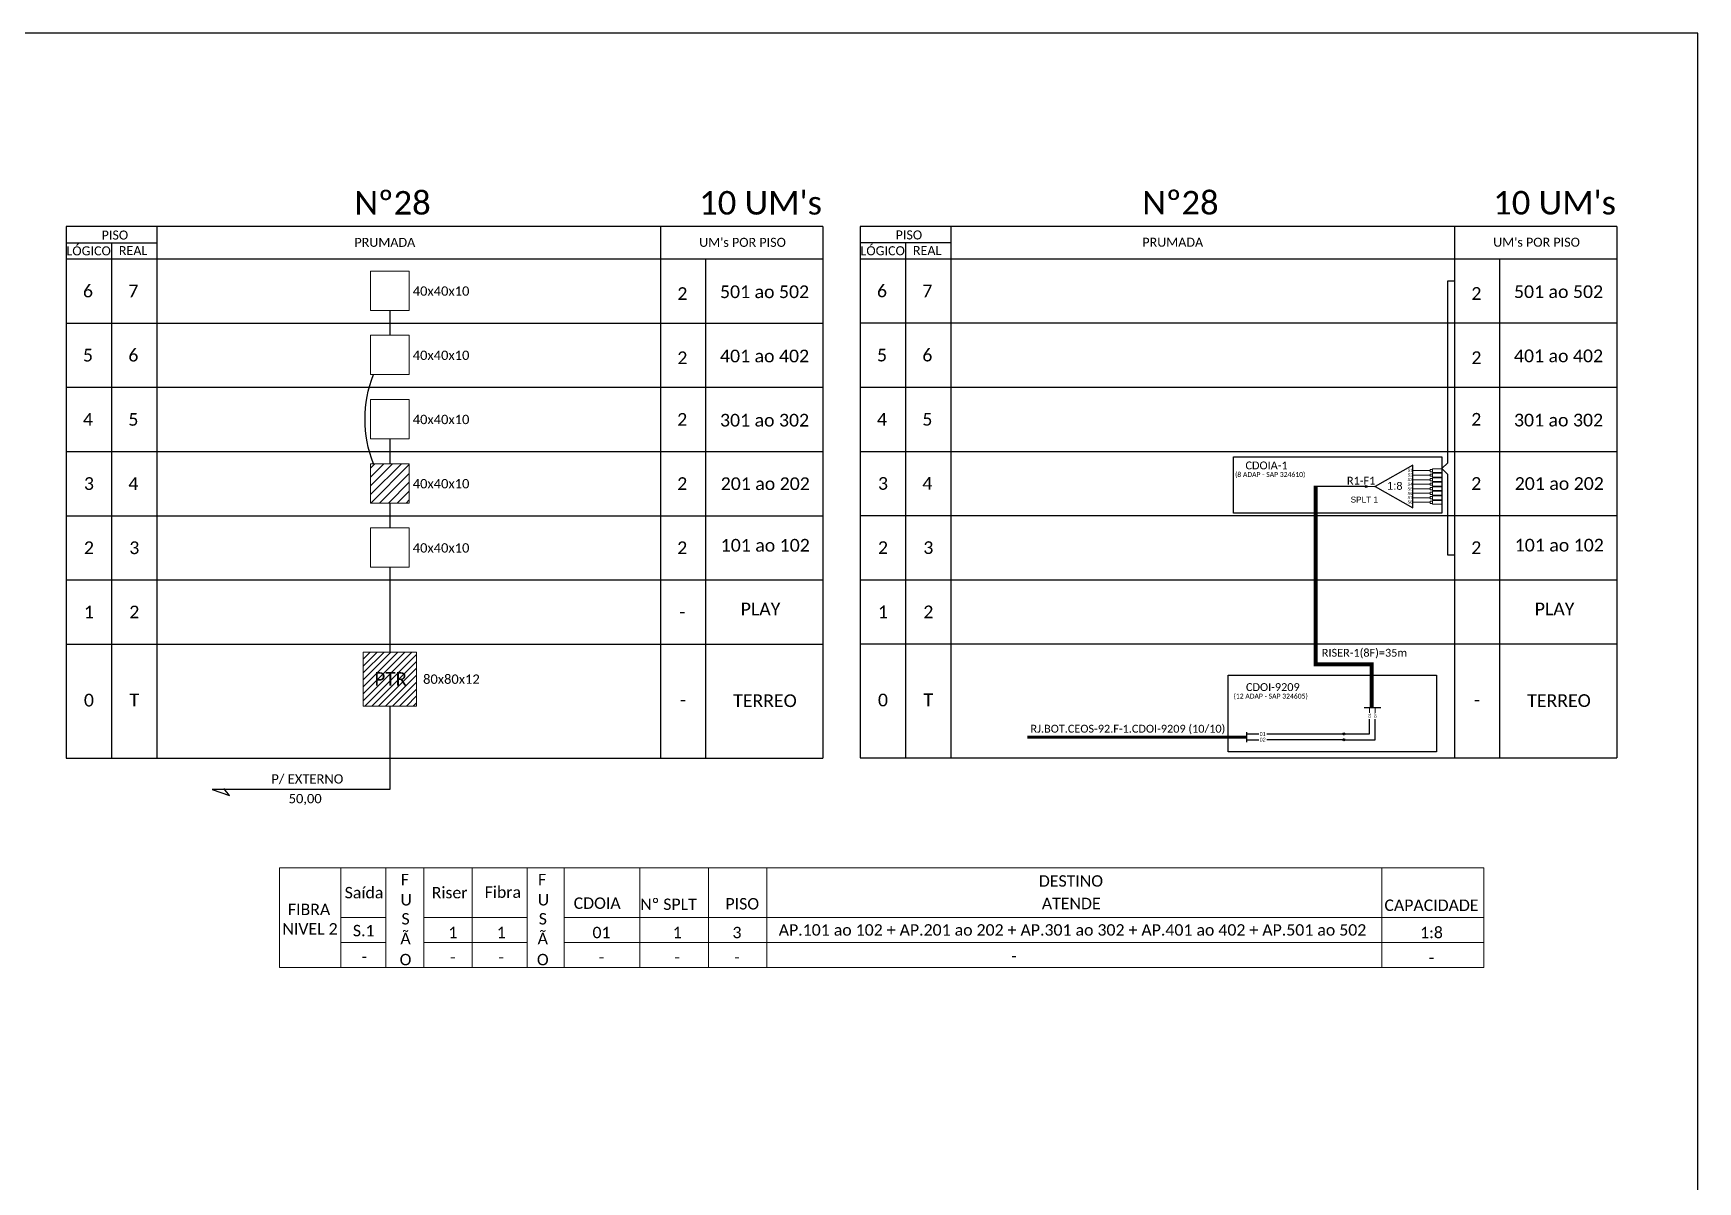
# Model space of a CAD drawing. Header units: metres. Extents: x -1286 to -445, y -500 to 94.
# Drawn here: x -869.6 to -445.1, y -198.6 to 94.2 of the extents above; entities that cross this region are included whole.
import ezdxf
from ezdxf.enums import TextEntityAlignment as Align

# ---------------------------------------------------------------- set-up
doc = ezdxf.new("R2010")
doc.units = ezdxf.units.M
doc.layers.add('(Notas)', color=7, linetype='Continuous', lineweight=0)
doc.layers.add('_NUMERAÇÃO_', color=34, linetype='Continuous', lineweight=0)
doc.styles.add('ARIAL', font='arial.ttf')
doc.styles.add('WMF-Calibri0', font='calibri.ttf')

# ---------------------------------------------------------------- blocks, each defined once
blk = doc.blocks.new('SPLT_1-8_SC-APC')
at = {"color": 1}
blk.add_lwpolyline([(-7.37, -2.1), (-17.04, -7.55), (-7.37, -13), (-7.37, -2.1)], dxfattribs=at)
at = {"color": 3, "lineweight": 0}
for points in [[(-2.99, -3.51), (-7.37, -3.51)], [(-2.41, -3.02), (-2.41, -4)], [(-2.41, -3.02), (0, -3.02)], [(-2.41, -4), (0, -4)], [(-2.41, -4.17), (-2.41, -5.16)], [(-2.41, -4.17), (0, -4.17)], [(-7.37, -4.66), (-2.99, -4.66)], [(-7.37, -5.82), (-2.99, -5.82)], [(-7.37, -6.97), (-2.99, -6.97)], [(-7.37, -8.12), (-2.99, -8.12)], [(-2.41, -5.16), (0, -5.16)], [(-2.41, -5.32), (-2.41, -6.31)], [(-2.41, -5.32), (0, -5.32)], [(-2.41, -6.31), (0, -6.31)], [(-2.41, -6.48), (-2.41, -7.46)], [(-2.41, -6.48), (0, -6.48)], [(-2.41, -7.46), (0, -7.46)], [(-2.41, -7.63), (-2.41, -8.62)], [(-2.41, -7.63), (0, -7.63)], [(-7.37, -9.28), (-2.99, -9.28)], [(-7.37, -10.43), (-2.99, -10.43)], [(-7.37, -11.58), (-2.99, -11.58)], [(-2.41, -8.62), (0, -8.62)], [(-2.41, -8.78), (-2.41, -9.77)], [(-2.41, -8.78), (0, -8.78)], [(-2.41, -9.77), (0, -9.77)], [(-2.41, -9.94), (-2.41, -10.92)], [(-2.41, -9.94), (0, -9.94)], [(-2.41, -10.92), (0, -10.92)], [(-2.41, -11.09), (-2.41, -12.08)], [(-2.41, -11.09), (0, -11.09)], [(-2.41, -12.08), (0, -12.08)]]:
    blk.add_lwpolyline(points, dxfattribs=at)
for points in [[(-2.99, -3.22), (-2.41, -3.22), (-2.41, -3.8), (-2.99, -3.8)], [(-2.99, -4.38), (-2.41, -4.38), (-2.41, -4.95), (-2.99, -4.95)], [(-2.99, -5.53), (-2.41, -5.53), (-2.41, -6.1), (-2.99, -6.1)], [(-2.99, -6.68), (-2.41, -6.68), (-2.41, -7.26), (-2.99, -7.26)], [(-2.99, -7.84), (-2.41, -7.84), (-2.41, -8.41), (-2.99, -8.41)], [(-2.99, -8.99), (-2.41, -8.99), (-2.41, -9.56), (-2.99, -9.56)], [(-2.99, -10.14), (-2.41, -10.14), (-2.41, -10.72), (-2.99, -10.72)], [(-2.99, -11.3), (-2.41, -11.3), (-2.41, -11.87), (-2.99, -11.87)]]:
    blk.add_lwpolyline(points, close=True, dxfattribs=at)
at = {"color": 1, "lineweight": 0}
blk.add_lwpolyline([(-17.04, -7.55), (-19.26, -7.55)], dxfattribs=at)
at = {"color": 1, "style": 'ARIAL'}
for s, height, p in [('S1', 0.75, (-8.74, -3.78)), ('S2', 0.75, (-8.74, -4.97)), ('1:8', 2, (-13.91, -8.4)), ('S3', 0.75, (-8.74, -6.18)), ('S4', 0.75, (-8.74, -7.36)), ('S5', 0.75, (-8.74, -8.57)), ('S6', 0.75, (-8.74, -9.69)), ('S7', 0.75, (-8.74, -10.78)), ('S8', 0.75, (-8.74, -11.9))]:
    blk.add_text(s, height=height, dxfattribs=at).set_placement(p)
blk = doc.blocks.new('SPLITTER FUTURO')
blk.add_point((0, 0))
at = {"style": 'ARIAL', "text_generation_flag": 6, "flags": 4}
for tag, p, height in [('SPLT', (-6.22, -4.1), 1.5), ('INSTAL.', (-6.25, -6.09), 1.25)]:
    blk.add_attdef(tag, p, '', height=height, rotation=180, dxfattribs=at)

msp = doc.modelspace()

# ---------------------------------------------------------------- hatches: boundary and pattern name
h = msp.add_hatch()
h.set_pattern_fill('LINE', color=1, scale=0.5, angle=45)
h.set_pattern_definition([(45, (-578.185, 119.115), (-1.122532, 1.122532), [])])
h.paths.add_polyline_path([(-783.61, -15.55), (-783.61, -25.59), (-773.71, -25.59), (-773.71, -15.55)])
h = msp.add_hatch(color=3)
h.dxf.hatch_style = 1
edge = h.paths.add_edge_path()
edge.add_arc((-529.6, -21.35), 0.242, 0, 360)
h = msp.add_hatch()
h.set_pattern_fill('ANSI31', color=1, scale=10, style=0)
h.set_pattern_definition([(45, (-1397.0682, -461.3283), (-0.8838835, 0.8838835), [])])
h.paths.add_polyline_path([(-785.45, -77.36), (-771.88, -77.36), (-771.88, -63.61), (-785.45, -63.61)])
h.paths.add_polyline_path([(-783.45, -73.01), (-773.36, -73.01), (-773.36, -67.86), (-783.45, -67.86)], flags=24)
h = msp.add_hatch(color=3)
h.dxf.hatch_style = 1
edge = h.paths.add_edge_path()
edge.add_arc((-535.3, -84.47), 0.256, 0, 360)
h = msp.add_hatch(color=3)
h.dxf.hatch_style = 1
edge = h.paths.add_edge_path()
edge.add_arc((-535.3, -85.93), 0.256, 0, 360)

# ---------------------------------------------------------------- linework, layer by layer
at = {"layer": '(Notas)', "lineweight": 0}
for p, q in [((-791.18, -144.03), (-791.18, -118.57)), ((-779.65, -144.03), (-779.65, -118.57)), ((-770.02, -144.03), (-770.02, -118.57)), ((-757.68, -144.03), (-757.68, -118.57)), ((-743.64, -144.03), (-743.64, -118.57)), ((-734.18, -144.03), (-734.18, -118.57)), ((-714.88, -144.03), (-714.88, -118.57)), ((-697.4, -144.03), (-697.4, -118.57)), ((-682.48, -144.03), (-682.48, -118.57)), ((-525.61, -144.03), (-525.61, -118.57))]:
    msp.add_line(p, q, dxfattribs=at)
msp.add_lwpolyline([(-499.61, -118.57), (-499.61, -144.03)], dxfattribs=at)
at = {"color": 5}
msp.add_line((-529.6, -21.35), (-542.99, -21.35), dxfattribs=at)
at = {"color": 1}
msp.add_line((-560.19, -83.98), (-560.19, -86.55), dxfattribs=at)
msp.add_lwpolyline([(-1286.07, -499.81), (-445.07, -499.81), (-445.07, 94.19), (-1286.07, 94.19)], close=True)
at = {"color": 0}
for points in [[(-668.21, 44.9), (-861.2, 44.9)], [(-465.69, 44.93), (-658.67, 44.93)], [(-861.2, 40.79), (-838.05, 40.79)], [(-658.67, 40.82), (-635.52, 40.82)], [(-861.2, 36.68), (-668.21, 36.68)], [(-658.67, 36.71), (-465.69, 36.71)]]:
    msp.add_lwpolyline(points, dxfattribs=at)
for points in [[(-861.2, 44.9), (-861.2, 36.68)], [(-838.05, 36.68), (-838.05, 44.9)], [(-709.65, 44.9), (-709.65, 36.68)], [(-668.21, 44.9), (-668.21, 36.68)], [(-658.67, 44.93), (-658.67, 36.71)], [(-635.52, 36.71), (-635.52, 44.93)], [(-507.12, 44.93), (-507.12, 36.71)], [(-465.69, 44.93), (-465.69, 36.71)], [(-849.62, 40.79), (-849.62, 36.68)], [(-647.1, 40.82), (-647.1, 36.71)], [(-861.2, 36.68), (-861.2, -90.61)], [(-861.2, 36.68), (-668.21, 36.68)], [(-861.2, 36.68), (-668.21, 36.68)], [(-861.2, 36.68), (-668.21, 36.68)], [(-849.62, 36.68), (-849.62, -90.61)], [(-838.05, -90.61), (-838.05, 36.68)], [(-709.65, 36.68), (-709.65, -90.61)], [(-698.08, -90.61), (-698.08, 36.68)], [(-668.21, 36.68), (-668.21, -90.61)], [(-658.67, 36.71), (-658.67, -90.58)], [(-658.67, 36.71), (-465.69, 36.71)], [(-658.67, 36.71), (-465.69, 36.71)], [(-658.67, 36.71), (-465.69, 36.71)], [(-647.1, 36.71), (-647.1, -90.58)], [(-635.52, -90.58), (-635.52, 36.71)], [(-507.12, 36.71), (-507.12, -90.58)], [(-495.55, -90.58), (-495.55, 36.71)], [(-465.69, 36.71), (-465.69, -90.58)], [(-861.2, 20.31), (-668.21, 20.31)], [(-658.67, 20.34), (-465.69, 20.34)], [(-861.2, 3.94), (-668.21, 3.94)], [(-658.67, 3.96), (-465.69, 3.96)], [(-861.2, -12.44), (-668.21, -12.44)], [(-658.67, -12.41), (-465.69, -12.41)], [(-861.2, -28.81), (-668.21, -28.81)], [(-658.67, -28.78), (-465.69, -28.78)], [(-861.2, -45.18), (-668.21, -45.18)], [(-658.67, -45.15), (-465.69, -45.15)], [(-861.2, -61.55), (-668.21, -61.55)], [(-658.67, -61.52), (-465.69, -61.52)], [(-861.2, -90.61), (-668.21, -90.61)], [(-658.67, -90.58), (-465.69, -90.58)]]:
    msp.add_lwpolyline(points)
at = {"lineweight": 0}
for points in [[(-773.71, 33.56), (-783.61, 33.56), (-783.61, 23.52), (-773.71, 23.52)], [(-773.71, 17.19), (-783.61, 17.19), (-783.61, 7.15), (-773.71, 7.15)], [(-773.71, 0.82), (-783.61, 0.82), (-783.61, -9.22), (-773.71, -9.22)], [(-773.71, -31.92), (-783.61, -31.92), (-783.61, -41.96), (-773.71, -41.96)]]:
    msp.add_lwpolyline(points, close=True, dxfattribs=at)
at = {"color": 3}
for points in [[(-507.12, -38.85), (-508.77, -38.85), (-508.78, -18.33), (-510.34, -16.82), (-508.78, -15.32), (-508.78, 31.1), (-507.12, 31.1)], [(-778.66, 23.52), (-778.66, 17.19)], [(-778.66, -9.22), (-778.66, -15.55)], [(-778.66, -25.59), (-778.66, -31.92)], [(-778.66, -41.96), (-778.66, -63.61)], [(-560.19, -84.47), (-557.03, -84.47)], [(-554.95, -84.47), (-535.3, -84.47)]]:
    msp.add_lwpolyline(points, dxfattribs=at)
msp.add_lwpolyline([(-782.85, -15.55, -0.188774), (-782.84, 7.15)], format="xyb", dxfattribs=at)
at = {"color": 1, "lineweight": 0}
for points in [[(-773.71, -15.55), (-783.61, -15.55), (-783.61, -25.59), (-773.71, -25.59)], [(-785.45, -63.61), (-771.88, -63.61), (-771.88, -77.36), (-785.45, -77.36)]]:
    msp.add_lwpolyline(points, close=True, dxfattribs=at)
at = {"color": 1}
for points in [[(-563.47, -13.81), (-510.34, -13.81), (-510.34, -28.13), (-563.47, -28.13)], [(-564.82, -69.44), (-511.69, -69.44), (-511.69, -89.01), (-564.82, -89.01)]]:
    msp.add_lwpolyline(points, close=True, dxfattribs=at)
at = {"color": 5, "const_width": 1}
msp.add_lwpolyline([(-542.52, -21.35), (-542.52, -66.74), (-528.2, -66.74), (-528.2, -77.76)], dxfattribs=at)
at = {"color": 1}
for points in [[(-778.66, -77.36), (-778.66, -98.6), (-824.01, -98.6)], [(-824.01, -98.6), (-819.59, -100.2)], [(-819.59, -100.2), (-821, -98.37)]]:
    msp.add_lwpolyline(points, dxfattribs=at)
at = {"color": 5}
for points in [[(-530.14, -77.76), (-525.9, -77.76)], [(-535.3, -84.47), (-528.79, -84.47), (-528.79, -80.71)], [(-535.04, -85.93), (-527.34, -85.93), (-527.34, -80.71)]]:
    msp.add_lwpolyline(points, dxfattribs=at)
at = {"color": 5, "lineweight": 0}
for points in [[(-528.79, -77.76), (-528.79, -79.07)], [(-527.35, -77.76), (-527.35, -79.04)]]:
    msp.add_lwpolyline(points, dxfattribs=at)
at = {"color": 1}
msp.add_lwpolyline([(-616.09, -85.3, 0.8, 0.8, 0), (-560.19, -85.3, 0.8, 0.8, 0)], format="xyseb", dxfattribs=at)
at = {"color": 2}
for points in [[(-560.19, -85.93), (-557.03, -85.93)], [(-535.15, -85.93), (-554.95, -85.93)]]:
    msp.add_lwpolyline(points, dxfattribs=at)
at = {"color": 3}
for centre, radius in [((-529.6, -21.35), 0.242), ((-535.3, -84.47), 0.256), ((-535.3, -85.93), 0.256)]:
    msp.add_circle(centre, radius, dxfattribs=at)
at = {"layer": '_NUMERAÇÃO_', "color": 0, "lineweight": 0}
for p, q in [((-499.61, -118.57), (-806.82, -118.57)), ((-806.82, -118.57), (-806.82, -144.03)), ((-779.65, -131.28), (-791.18, -131.28)), ((-743.64, -131.28), (-770.02, -131.28)), ((-499.61, -131.28), (-734.18, -131.28)), ((-779.65, -137.62), (-791.18, -137.62)), ((-743.64, -137.62), (-770.02, -137.62)), ((-499.61, -137.62), (-734.18, -137.62)), ((-499.61, -144.03), (-806.82, -144.03))]:
    msp.add_line(p, q, dxfattribs=at)

# ---------------------------------------------------------------- block references
at = {"color": 3}
msp.add_blockref('SPLT_1-8_SC-APC', (-510.34, -13.81), dxfattribs=at)
ref = msp.add_blockref('SPLITTER FUTURO', (-527.38, -21.35))
ref.add_attrib('SPLT', 'SPLT 1', (-533.6, -25.45), dxfattribs={"height": 1.5, "rotation": 180, "style": 'ARIAL', "text_generation_flag": 6})

# ---------------------------------------------------------------- texts
at = {"color": 0, "style": 'WMF-Calibri0'}
for s, height, p in [('Nº28', 6, (-787.7, 47.97)), ("10 UM's", 6, (-699.76, 47.97)), ('Nº28', 6, (-586.73, 48)), ("10 UM's", 6, (-497.23, 48)), ('     PISO', 2.3, (-856.23, 41.6)), ('     PISO', 2.3, (-653.71, 41.63)), ('  LÓGICO', 2.3, (-862.78, 37.57)), ('    REAL', 2.3, (-851.02, 37.63)), ('PRUMADA', 2.3, (-787.7, 39.74)), ("UM's POR PISO", 2.3, (-699.76, 39.74)), ('  LÓGICO', 2.3, (-660.25, 37.6)), ('    REAL', 2.3, (-648.49, 37.66)), ('PRUMADA', 2.3, (-586.73, 39.77)), ("UM's POR PISO", 2.3, (-497.23, 39.77))]:
    msp.add_text(s, height=height, dxfattribs=at).set_placement(p)
at = {"color": 7, "style": 'WMF-Calibri0'}
for s, height, p in [('501 ao 502', 3.24, (-694.45, 26.67)), ('501 ao 502', 3.24, (-491.93, 26.69)), ('40x40x10', 2.373, (-772.82, 27.28)), ('40x40x10', 2.373, (-772.82, 10.91)), ('401 ao 402', 3.24, (-694.45, 10.29)), ('401 ao 402', 3.24, (-491.93, 10.32)), ('40x40x10', 2.373, (-772.82, -5.46)), ('301 ao 302', 3.24, (-694.45, -6.08)), ('301 ao 302', 3.24, (-491.93, -6.05)), ('40x40x10', 2.373, (-772.82, -21.84)), ('201 ao 202', 3.24, (-694.27, -22.27)), ('201 ao 202', 3.24, (-491.74, -22.24)), ('40x40x10', 2.373, (-772.82, -38.21)), ('101 ao 102', 3.24, (-694.27, -37.97)), ('101 ao 102', 3.24, (-491.74, -37.94)), ('PLAY', 3.24, (-689.17, -54.22)), ('PLAY', 3.24, (-486.64, -54.2)), ('PTR', 3.433, (-782.59, -72.14)), ('80x80x12', 2.373, (-770.18, -71.68)), ('TERREO', 3.24, (-691.09, -77.61)), ('TERREO', 3.24, (-488.56, -77.58)), ('P/ EXTERNO', 2.373, (-808.88, -97.12)), ('50,00', 2.373, (-804.47, -102.14))]:
    msp.add_text(s, height=height, dxfattribs=at).set_placement(p)
at = {"color": 1, "style": 'WMF-Calibri0'}
for s, p in [('CDOIA-1', (-560.42, -17)), ('CDOI-9209', (-560.29, -73.52)), ('RJ.BOT.CEOS-92.F-1.CDOI-9209 (10/10)', (-615.26, -84.13))]:
    msp.add_text(s, height=2, dxfattribs=at).set_placement(p)
for s, p in [('(8 ADAP - SAP 324610)', (-554.11, -18.93)), ('(12 ADAP - SAP 324605)', (-553.99, -75.45))]:
    msp.add_text(s, height=1.25, dxfattribs=at).set_placement(p, align=Align.CENTER)
at = {"color": 5, "style": 'WMF-Calibri0'}
for s, p in [('R1-F1', (-534.54, -20.88)), ('RISER-1(8F)=35m', (-540.95, -64.77))]:
    msp.add_text(s, height=2, dxfattribs=at).set_placement(p)
at = {"style": 'ARIAL'}
for s, p in [('01', (-528.74, -79.78)), ('02', (-527.29, -79.78))]:
    msp.add_text(s, height=0.75, rotation=90, dxfattribs=at).set_placement(p, align=Align.MIDDLE_CENTER)
for s, p in [('01', (-556.03, -84.47)), ('02', (-556.03, -85.93))]:
    msp.add_text(s, height=1, dxfattribs=at).set_placement(p, align=Align.MIDDLE_CENTER)
at = {"color": 7, "linetype": 'Continuous', "lineweight": 0, "style": 'WMF-Calibri0'}
for s, height, p in [('F', 2.91, (-774.83, -121.6)), ('Fibra', 2.911, (-749.84, -124.8)), ('F', 2.91, (-739.82, -121.6)), ('DESTINO', 2.911, (-604.93, -121.95)), ('Saída', 2.911, (-785.25, -124.93)), ('U', 2.91, (-774.5, -126.75)), ('Riser', 2.911, (-763.42, -124.93)), ('U', 2.91, (-739.49, -126.75)), ('CDOIA', 2.911, (-725.78, -127.61)), ('Nº SPLT', 2.911, (-707.58, -127.9)), ('PISO', 2.911, (-688.76, -127.77)), ('ATENDE', 2.911, (-604.86, -127.7)), ('CAPACIDADE', 2.911, (-512.97, -128.14)), ('FIBRA ', 2.911, (-798.75, -129.2)), ('S', 2.91, (-774.65, -131.6)), ('S', 2.91, (-739.64, -131.6)), ('NIVEL 2', 2.911, (-799.02, -134.16)), ('S.1', 2.911, (-785.33, -134.61)), ('S.1', 2.911, (-785.33, -134.62)), ('Ã', 2.91, (-774.66, -136.62)), ('1', 2.91, (-762.6, -135.1)), ('1', 2.91, (-750.26, -135.1)), ('Ã', 2.91, (-739.65, -136.62)), ('01', 2.911, (-724.67, -135.1)), ('1', 2.91, (-705.37, -135.1)), ('3', 2.91, (-690.12, -135.1)), ('  AP.101 ao 102 + AP.201 ao 202 + AP.301 ao 302 + AP.401 ao 402 + AP.501 ao 502', 2.9106, (-605.56, -134.44)), ('1:8', 2.911, (-512.97, -135.1)), ('-', 2.91, (-785.19, -141.28)), ('O', 2.91, (-774.66, -142)), ('-', 2.91, (-762.6, -141.38)), ('-', 2.91, (-750.26, -141.38)), ('O', 2.91, (-739.65, -142)), ('-', 2.91, (-724.67, -141.38)), ('-', 2.91, (-705.37, -141.38)), ('-', 2.91, (-690.12, -141.38)), ('-', 2.91, (-619.44, -141.09)), ('-', 2.91, (-512.97, -141.51))]:
    msp.add_text(s, height=height, dxfattribs=at).set_placement(p, align=Align.MIDDLE_CENTER)
at = {"color": 7, "style": 'WMF-Calibri0'}
for tag, flags, p in [('6', 4, (-855.66, 28.49)), ('7', 4, (-844.08, 28.49)), ('6', 4, (-653.13, 28.52)), ('7', 4, (-641.56, 28.52)), ('2', 4, (-704.05, 27.82)), ('2', 4, (-501.52, 27.85)), ('5', 4, (-855.66, 12.12)), ('6', 4, (-844.08, 12.12)), ('2', 4, (-704.05, 11.45)), ('5', 4, (-653.13, 12.15)), ('6', 4, (-641.56, 12.15)), ('2', 4, (-501.52, 11.48)), ('4', 4, (-855.66, -4.25)), ('5', 4, (-844.08, -4.25)), ('2', 4, (-704.08, -4.26)), ('4', 4, (-653.13, -4.22)), ('5', 4, (-641.56, -4.22)), ('2', 4, (-501.55, -4.23)), ('3', 4, (-855.41, -20.62)), ('4', 4, (-844.08, -20.62)), ('2', 4, (-704.08, -20.63)), ('3', 4, (-652.88, -20.59)), ('4', 4, (-641.56, -20.59)), ('2', 4, (-501.55, -20.6)), ('2', 4, (-855.41, -36.99)), ('3', 4, (-843.84, -36.99)), ('2', 4, (-704.08, -37)), ('2', 4, (-652.88, -36.96)), ('3', 4, (-641.31, -36.96)), ('2', 4, (-501.55, -36.97)), ('1', 4, (-855.41, -53.37)), ('2', 4, (-843.84, -53.37)), ('-', 4, (-704.08, -53.37)), ('1', 4, (-652.88, -53.34)), ('2', 4, (-641.31, -53.34)), ('0', 4, (-855.41, -75.84)), ('T', 12, (-843.84, -75.8)), ('-', 4, (-703.87, -75.8)), ('0', 4, (-652.88, -75.81)), ('T', 12, (-641.31, -75.77)), ('-', 4, (-501.34, -75.78))]:
    msp.add_attdef(tag, text='XX', height=3.24, dxfattribs=dict(at, flags=flags)).set_placement(p, align=Align.MIDDLE_CENTER)

doc.saveas('drawing.dxf')
